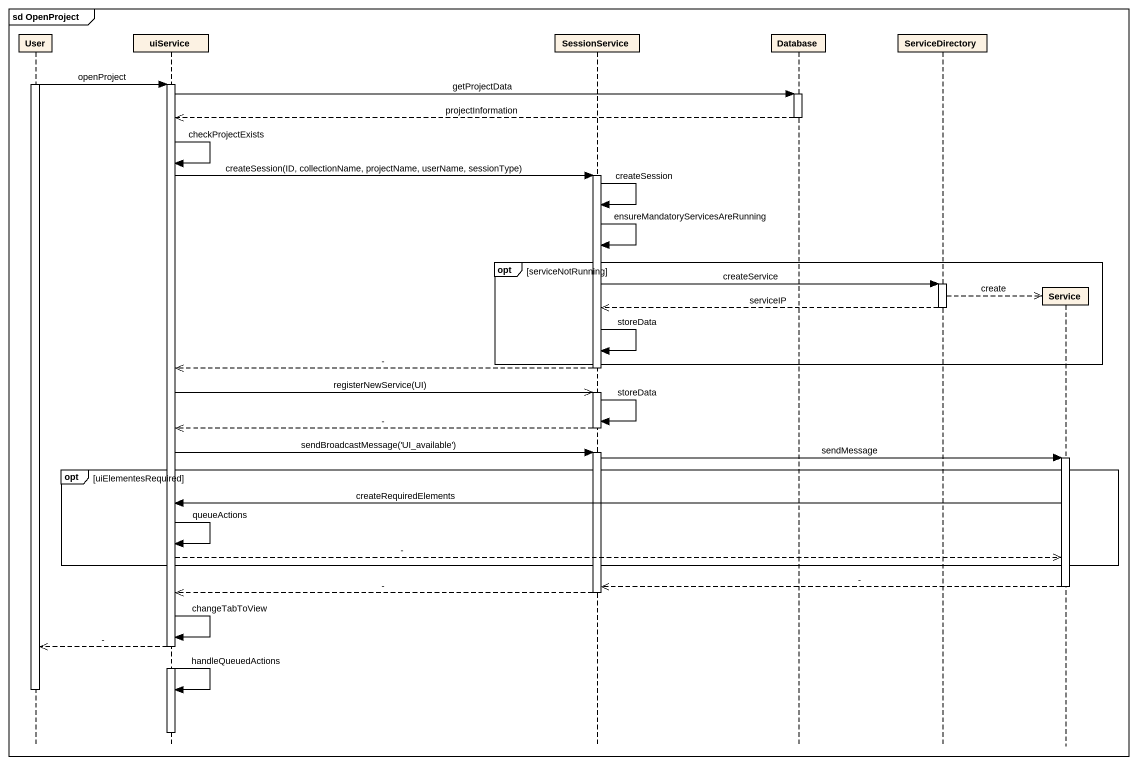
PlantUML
@startuml
mainframe sd OpenProject
hide footbox
participant User
participant uiService
participant SessionService
participant "Database" as Database_
participant ServiceDirectory
participant Service

activate User
User -> uiService : openProject
activate uiService
uiService -> Database_ : getProjectData
activate Database_
Database_ -->> uiService : projectInformation
deactivate Database_
uiService -> uiService : checkProjectExists
uiService -> SessionService : createSession(ID, collectionName, projectName, userName, sessionType)
activate SessionService
SessionService -> SessionService : createSession
SessionService -> SessionService : ensureMandatoryServicesAreRunning
opt serviceNotRunning
  SessionService -> ServiceDirectory : createService
  activate ServiceDirectory
  ServiceDirectory -->> Service ** : create
  ServiceDirectory -->> SessionService : serviceIP
  deactivate ServiceDirectory
  SessionService -> SessionService : storeData
end
SessionService -->> uiService : -
deactivate SessionService
uiService ->> SessionService : registerNewService(UI)
activate SessionService
SessionService -> SessionService : storeData
SessionService -->> uiService : -
deactivate SessionService
uiService -> SessionService : sendBroadcastMessage('UI_available')
activate SessionService
SessionService -> Service : sendMessage
activate Service
opt uiElementesRequired
  Service -> uiService : createRequiredElements
  uiService -> uiService : queueActions
  uiService -->> Service : -
end
Service -->> SessionService : -
deactivate Service
SessionService -->> uiService : -
deactivate SessionService
uiService -> uiService : changeTabToView
uiService -->> User : -
uiService -> uiService : handleQueuedActions
deactivate User
deactivate uiService
@enduml
